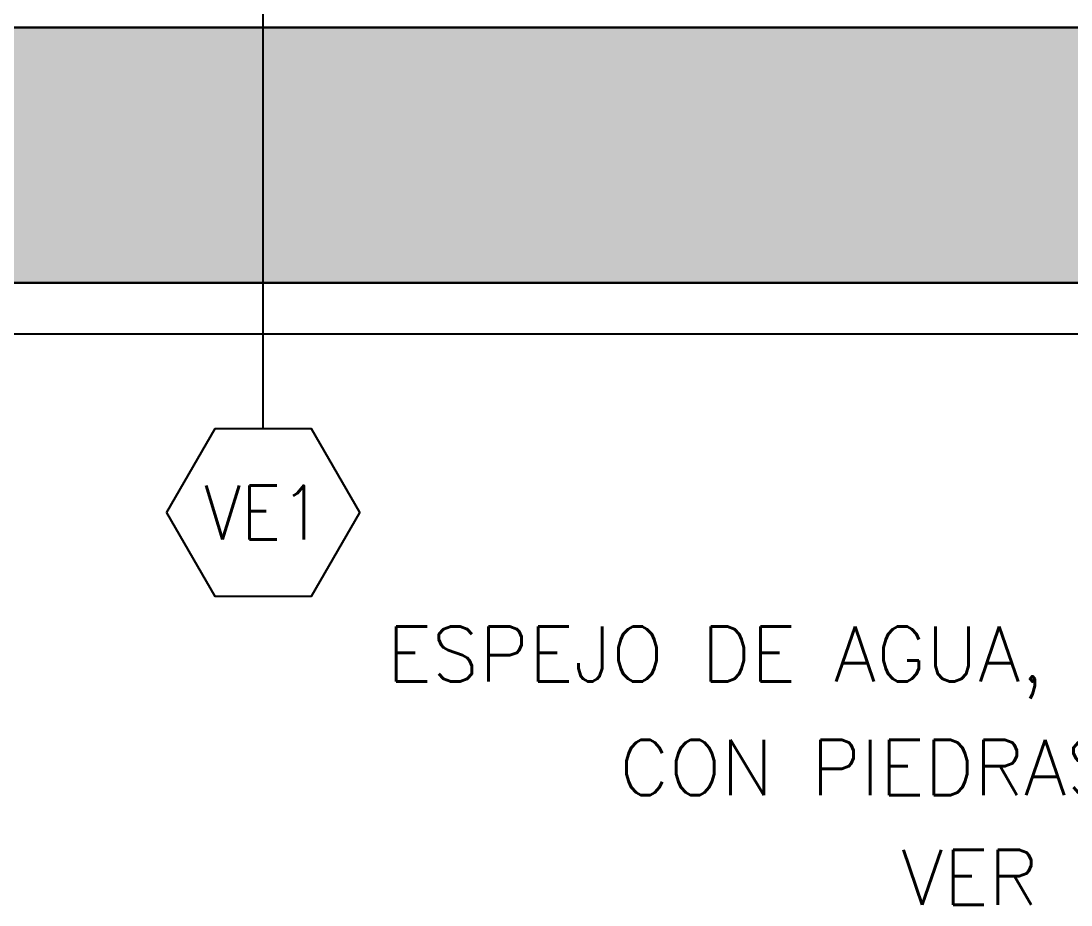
# Model space of a CAD drawing. Extents: x 3 to 114, y 126 to 173.
# Drawn here: x 80.052 to 84.162, y 127.633 to 131.094 of the extents above; entities that cross this region are included whole.
import ezdxf
from ezdxf.enums import TextEntityAlignment as Align

# ---------------------------------------------------------------- set-up
doc = ezdxf.new("R2010")
doc.units = 0
doc.header["$LTSCALE"] = 0.02
doc.header["$MEASUREMENT"] = 0
doc.layers.get('0').update_dxf_attribs({"linetype": 'CONTINUOUS'})
for name, color, linetype in [('-LOCAL-TXT', 3, 'CONTINUOUS'), ('10-CARP-INSE-SIMB', 2, 'CONTINUOUS'), ('AGUA', 140, 'CONTINUOUS'), ('VISTA-1', 7, 'CONTINUOUS')]:
    doc.layers.add(name, color=color, linetype=linetype)
doc.styles.add('NICO', font='romans.shx', dxfattribs={"height": 0.2})
doc.styles.add('ROMANS', font='romans')

# ---------------------------------------------------------------- blocks, each defined once
blk = doc.blocks.new('CARP-SI0')
blk.add_lwpolyline([(-0.2243, 0.3884), (-0.4485, 0), (-0.2243, -0.3884), (0.2243, -0.3884), (0.4485, 0), (0.2243, 0.3884)], close=True)
at = {"style": 'ROMANS', "width": 0.9}
blk.add_attdef('CARP', text='', height=0.25, dxfattribs=at).set_placement((0, 0), align=Align.MIDDLE)
at = {"style": 'ROMANS', "flags": 1}
for tag, p in [('MURO', (0.0424, -0.5976)), ('L-VANO', (-0.0046, -0.9359)), ('A-VANO', (0.0048, -1.3494))]:
    blk.add_attdef(tag, text='', height=0.25, dxfattribs=at).set_placement(p, align=Align.MIDDLE)

msp = doc.modelspace()

# ---------------------------------------------------------------- hatches: boundary and pattern name
at = {"layer": 'AGUA'}
msp.add_hatch(color=256, dxfattribs=at).paths.add_polyline_path([(66.15, 131.0687), (93, 131.0687), (93, 130.0687), (66.15, 130.0687)])

# ---------------------------------------------------------------- linework, layer by layer
at = {"layer": '10-CARP-INSE-SIMB'}
msp.add_line((81, 129.4976), (81, 131.2387), dxfattribs=at)
at = {"layer": 'AGUA'}
msp.add_lwpolyline([(66.15, 131.0687), (93, 131.0687), (93, 130.0687), (66.15, 130.0687)], close=True, dxfattribs=at)
at = {"layer": 'VISTA-1'}
for p, q in [((87.75, 131.0687), (74.25, 131.0687)), ((66.15, 130.0687), (93, 130.0687)), ((66.15, 129.8687), (93.2, 129.8687))]:
    msp.add_line(p, q, dxfattribs=at)

# ---------------------------------------------------------------- block references
at = {"layer": '10-CARP-INSE-SIMB', "xscale": 0.84375, "yscale": 0.84375, "zscale": 0.84375}
msp.add_blockref('CARP-SI0', (81, 129.1698), dxfattribs=at).add_auto_attribs({'CARP': 'VE1'})

# ---------------------------------------------------------------- texts
at = {"layer": '-LOCAL-TXT', "color": 7, "extrusion": (-2.05199e-08, 1.00772e-07, 1), "style": 'NICO'}
for s, p in [('ESPEJO DE AGUA, TERMINACION Hº VISTO.', (84.5119, 128.6159, 0)), ('CON PIEDRAS BOCHAS h=30cm', (84.6998, 128.1716, 0)), ('VER DETALLE.....', (84.6587, 127.7414, 0))]:
    msp.add_text(s, height=0.216, rotation=360, dxfattribs=at).set_placement(p, align=Align.MIDDLE_CENTER)

doc.saveas('drawing.dxf')
